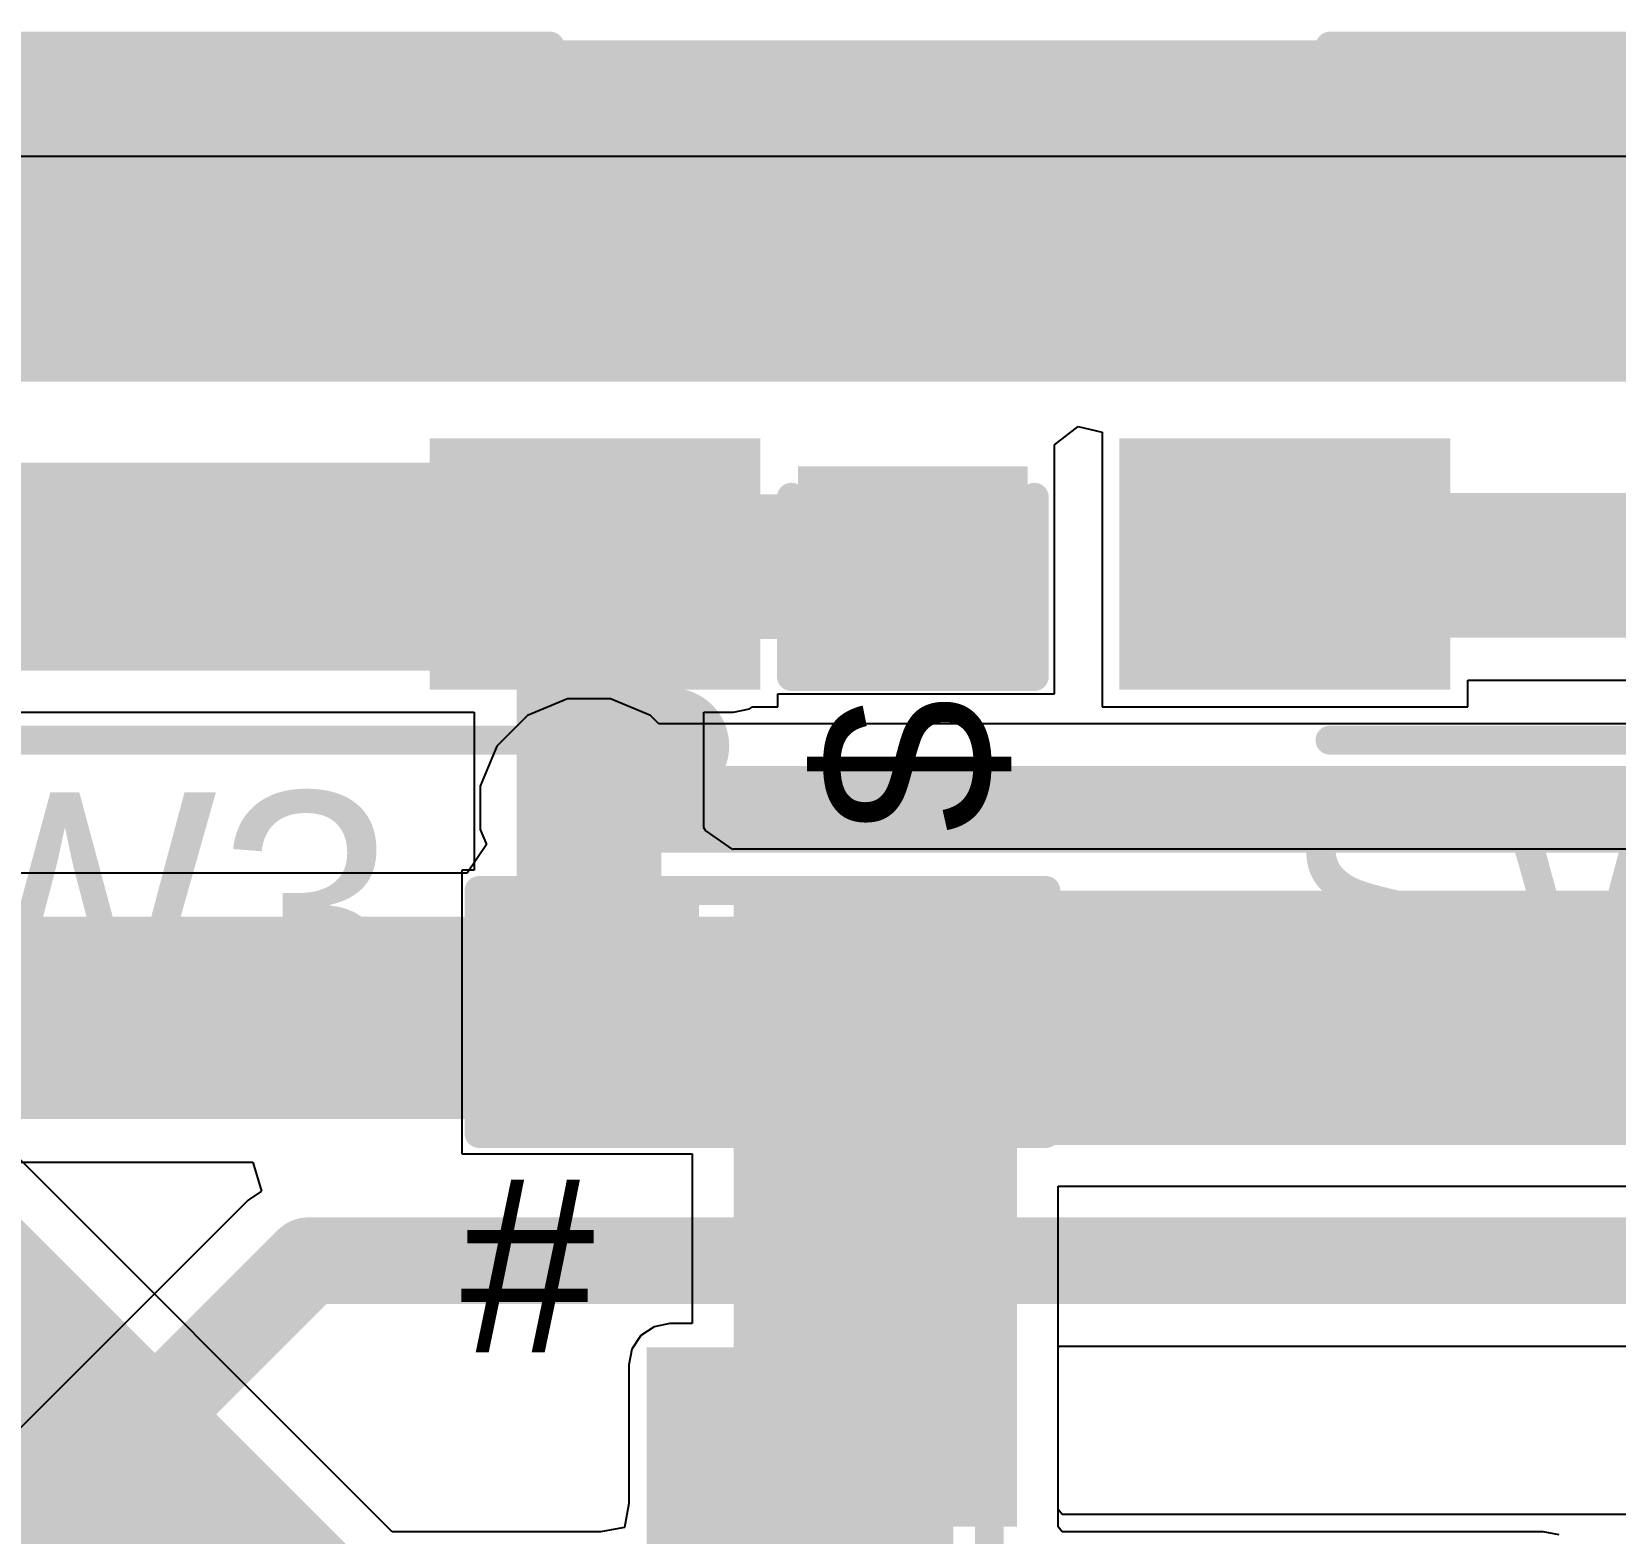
# Model space of a CAD drawing. Header units: millimetres. Extents: x -0.2 to 56.7, y -0.4 to 21.4.
# Drawn here: x 7.33 to 14.29, y 13.2 to 19.8 of the extents above; entities that cross this region are included whole.
import ezdxf

# ---------------------------------------------------------------- set-up
doc = ezdxf.new("R2010")
doc.units = ezdxf.units.MM
for name, color, linetype in [('BottomLayer', 5, 'Continuous'), ('TopLayer', 1, 'Continuous'), ('TopOverlay', 2, 'Continuous'), ('TopPaste', 8, 'Continuous'), ('TopSolder', 216, 'Continuous'), ('ViaHoleLayer', 16, 'Continuous')]:
    doc.layers.add(name, color=color, linetype=linetype)
doc.styles.add('Arial', font='', dxfattribs={"height": 0.2})
doc.styles.get('Arial').set_extended_font_data('Arial')

# ---------------------------------------------------------------- blocks, each defined once
blk = doc.blocks.new('TS_1185EC_C_D_B_5')
at = {"layer": 'TopLayer'}
for points in [[(-2.54999998, 1.20000141), (-1.29999994, 1.20000141), (-1.29999994, 0.30000067), (-2.54999998, 0.30000067)], [(1.29999994, 1.20000141), (2.54999998, 1.20000141), (2.54999998, 0.30000067), (1.29999994, 0.30000067)], [(-2.54999998, -0.29999813), (-1.29999994, -0.29999813), (-1.29999994, -1.19999887), (-2.54999998, -1.19999887)], [(1.29999994, -0.29999813), (2.54999998, -0.29999813), (2.54999998, -1.19999887), (1.29999994, -1.19999887)]]:
    blk.add_hatch(color=1, dxfattribs=at).paths.add_polyline_path(points)
at = {"layer": 'TopPaste'}
for points in [[(-2.54999998, 1.20000141), (-1.29999994, 1.20000141), (-1.29999994, 0.30000067), (-2.54999998, 0.30000067)], [(1.29999994, 1.20000141), (2.54999998, 1.20000141), (2.54999998, 0.30000067), (1.29999994, 0.30000067)], [(-2.54999998, -0.29999813), (-1.29999994, -0.29999813), (-1.29999994, -1.19999887), (-2.54999998, -1.19999887)], [(1.29999994, -0.29999813), (2.54999998, -0.29999813), (2.54999998, -1.19999887), (1.29999994, -1.19999887)]]:
    blk.add_hatch(color=8, dxfattribs=at).paths.add_polyline_path(points)
at = {"layer": 'TopSolder'}
for points in [[(-2.65159998, 1.30160141), (-1.19839994, 1.30160141), (-1.19839994, 0.19840067), (-2.65159998, 0.19840067)], [(1.19839994, 1.30160141), (2.65159998, 1.30160141), (2.65159998, 0.19840067), (1.19839994, 0.19840067)], [(-2.65159998, -0.19839813), (-1.19839994, -0.19839813), (-1.19839994, -1.30159887), (-2.65159998, -1.30159887)], [(1.19839994, -0.19839813), (2.65159998, -0.19839813), (2.65159998, -1.30159887), (1.19839994, -1.30159887)]]:
    blk.add_hatch(color=216, dxfattribs=at).paths.add_polyline_path(points)
at = {"layer": 'TopOverlay'}
for points, const_width in [([(-2.1336, 1.5494, 1), (-2.3876, 1.5494, 1)], 0.254), ([(-2.4511, 1.5494, 1), (-2.3241, 1.5494, 1)], 0.127), ([(-2.1971, 1.5494, 1), (-2.0701, 1.5494, 1)], 0.127), ([(-1.75895, 1.524, 1), (-1.69545, 1.524, 1)], 0.0635), ([(1.69545, 1.524, 1), (1.75895, 1.524, 1)], 0.0635), ([(-1.75895, -1.52399746, 1), (-1.69545, -1.52399746, 1)], 0.0635), ([(1.69545, -1.52399746, 1), (1.75895, -1.52399746, 1)], 0.0635)]:
    blk.add_lwpolyline(points, format="xyb", close=True, dxfattribs=dict(at, const_width=const_width))
at = {"layer": 'TopOverlay', "const_width": 0.127}
for points in [[(1.7272, 1.524), (-1.7272, 1.524)], [(1.7272, -1.52399746), (-1.7272, -1.52399746)]]:
    blk.add_lwpolyline(points, dxfattribs=at)
blk = doc.blocks.new('TS_1185EC_C_D_B_6')
at = {"layer": 'TopLayer'}
for points in [[(-2.54999998, 1.20000141), (-1.29999994, 1.20000141), (-1.29999994, 0.30000067), (-2.54999998, 0.30000067)], [(1.29999994, 1.20000141), (2.54999998, 1.20000141), (2.54999998, 0.30000067), (1.29999994, 0.30000067)], [(-2.54999998, -0.29999813), (-1.29999994, -0.29999813), (-1.29999994, -1.19999887), (-2.54999998, -1.19999887)], [(1.29999994, -0.29999813), (2.54999998, -0.29999813), (2.54999998, -1.19999887), (1.29999994, -1.19999887)]]:
    blk.add_hatch(color=1, dxfattribs=at).paths.add_polyline_path(points)
at = {"layer": 'TopPaste'}
for points in [[(-2.54999998, 1.20000141), (-1.29999994, 1.20000141), (-1.29999994, 0.30000067), (-2.54999998, 0.30000067)], [(1.29999994, 1.20000141), (2.54999998, 1.20000141), (2.54999998, 0.30000067), (1.29999994, 0.30000067)], [(-2.54999998, -0.29999813), (-1.29999994, -0.29999813), (-1.29999994, -1.19999887), (-2.54999998, -1.19999887)], [(1.29999994, -0.29999813), (2.54999998, -0.29999813), (2.54999998, -1.19999887), (1.29999994, -1.19999887)]]:
    blk.add_hatch(color=8, dxfattribs=at).paths.add_polyline_path(points)
at = {"layer": 'TopSolder'}
for points in [[(-2.65159998, 1.30160141), (-1.19839994, 1.30160141), (-1.19839994, 0.19840067), (-2.65159998, 0.19840067)], [(1.19839994, 1.30160141), (2.65159998, 1.30160141), (2.65159998, 0.19840067), (1.19839994, 0.19840067)], [(-2.65159998, -0.19839813), (-1.19839994, -0.19839813), (-1.19839994, -1.30159887), (-2.65159998, -1.30159887)], [(1.19839994, -0.19839813), (2.65159998, -0.19839813), (2.65159998, -1.30159887), (1.19839994, -1.30159887)]]:
    blk.add_hatch(color=216, dxfattribs=at).paths.add_polyline_path(points)
at = {"layer": 'TopOverlay'}
for points, const_width in [([(-2.1336, 1.5494, 1), (-2.3876, 1.5494, 1)], 0.254), ([(-2.4511, 1.5494, 1), (-2.3241, 1.5494, 1)], 0.127), ([(-2.1971, 1.5494, 1), (-2.0701, 1.5494, 1)], 0.127), ([(-1.75895, 1.524, 1), (-1.69545, 1.524, 1)], 0.0635), ([(1.69545, 1.524, 1), (1.75895, 1.524, 1)], 0.0635), ([(-1.75895, -1.52399746, 1), (-1.69545, -1.52399746, 1)], 0.0635), ([(1.69545, -1.52399746, 1), (1.75895, -1.52399746, 1)], 0.0635)]:
    blk.add_lwpolyline(points, format="xyb", close=True, dxfattribs=dict(at, const_width=const_width))
at = {"layer": 'TopOverlay', "const_width": 0.127}
for points in [[(1.7272, 1.524), (-1.7272, 1.524)], [(1.7272, -1.52399746), (-1.7272, -1.52399746)]]:
    blk.add_lwpolyline(points, dxfattribs=at)
blk = doc.blocks.new('RES_0603_11')
at = {"layer": 'TopLayer'}
for points in [[(-0.3809999999999999, 0.4445), (-0.3809999999999999, -0.4445), (-1.143, -0.4445), (-1.143, 0.4445)], [(1.143, 0.4445), (1.143, -0.4445), (0.3809999999999999, -0.4445), (0.3809999999999999, 0.4445)]]:
    blk.add_hatch(color=1, dxfattribs=at).paths.add_polyline_path(points)
at = {"layer": 'TopPaste'}
for points in [[(-0.3809999999999999, 0.4445), (-0.3809999999999999, -0.4445), (-1.143, -0.4445), (-1.143, 0.4445)], [(1.143, 0.4445), (1.143, -0.4445), (0.3809999999999999, -0.4445), (0.3809999999999999, 0.4445)]]:
    blk.add_hatch(color=8, dxfattribs=at).paths.add_polyline_path(points)
at = {"layer": 'TopSolder'}
for points in [[(-0.2794, 0.5460999999999999), (-0.2794, -0.5460999999999999), (-1.2446, -0.5460999999999999), (-1.2446, 0.5460999999999999)], [(1.2446, 0.5460999999999999), (1.2446, -0.5460999999999999), (0.2794, -0.5460999999999999), (0.2794, 0.5460999999999999)]]:
    blk.add_hatch(color=216, dxfattribs=at).paths.add_polyline_path(points)
at = {"layer": 'TopOverlay', "const_width": 0.127}
for points in [[(-1.2446, 0.5334), (-1.2446, -0.5334)], [(1.2446, 0.5334), (-1.2446, 0.5334)], [(1.2446, 0.5334), (1.2446, -0.5334)], [(1.2446, -0.5334), (-1.2446, -0.5334)]]:
    blk.add_lwpolyline(points, dxfattribs=at)
at = {"layer": 'TopOverlay', "const_width": 0.0635}
for points in [[(-1.27635, 0.5334, 1), (-1.21285, 0.5334, 1)], [(-1.27635, 0.5334, 1), (-1.21285, 0.5334, 1)], [(1.21285, 0.5334, 1), (1.27635, 0.5334, 1)], [(1.21285, 0.5334, 1), (1.27635, 0.5334, 1)], [(-1.27635, -0.5334, 1), (-1.21285, -0.5334, 1)], [(-1.27635, -0.5334, 1), (-1.21285, -0.5334, 1)], [(1.21285, -0.5334, 1), (1.27635, -0.5334, 1)], [(1.21285, -0.5334, 1), (1.27635, -0.5334, 1)]]:
    blk.add_lwpolyline(points, format="xyb", close=True, dxfattribs=at)
blk = doc.blocks.new('C__0603_19')
at = {"layer": 'TopLayer'}
for points in [[(-0.3809999999999999, 0.4445), (-0.3809999999999999, -0.4445), (-1.143, -0.4445), (-1.143, 0.4445)], [(1.143, 0.4445), (1.143, -0.4445), (0.3809999999999999, -0.4445), (0.3809999999999999, 0.4445)]]:
    blk.add_hatch(color=1, dxfattribs=at).paths.add_polyline_path(points)
at = {"layer": 'TopPaste'}
for points in [[(-0.3809999999999999, 0.4445), (-0.3809999999999999, -0.4445), (-1.143, -0.4445), (-1.143, 0.4445)], [(1.143, 0.4445), (1.143, -0.4445), (0.3809999999999999, -0.4445), (0.3809999999999999, 0.4445)]]:
    blk.add_hatch(color=8, dxfattribs=at).paths.add_polyline_path(points)
at = {"layer": 'TopSolder'}
for points in [[(-0.3210001199999999, 0.50449988), (-0.3210001199999999, -0.50449988), (-1.20299988, -0.50449988), (-1.20299988, 0.50449988)], [(1.20299988, 0.50449988), (1.20299988, -0.50449988), (0.3210001199999999, -0.50449988), (0.3210001199999999, 0.50449988)]]:
    blk.add_hatch(color=216, dxfattribs=at).paths.add_polyline_path(points)
at = {"layer": 'TopOverlay', "const_width": 0.127}
for points in [[(-1.2446, 0.5334), (-1.2446, -0.5334)], [(-1.2446, 0.5334), (-0.4571999999999999, 0.5334)], [(0.4571999999999999, 0.5334), (1.2446, 0.5334)], [(1.2446, 0.5334), (1.2446, -0.5334)], [(-1.2446, -0.5334), (-0.4571999999999999, -0.5334)], [(0.4571999999999999, -0.5334), (1.2446, -0.5334)]]:
    blk.add_lwpolyline(points, dxfattribs=at)
at = {"layer": 'TopOverlay', "const_width": 0.0635}
for points in [[(-1.27635, 0.5334, 1), (-1.21285, 0.5334, 1)], [(-1.27635, 0.5334, 1), (-1.21285, 0.5334, 1)], [(-0.4889499999999999, 0.5334, 1), (-0.42545, 0.5334, 1)], [(0.42545, 0.5334, 1), (0.4889499999999999, 0.5334, 1)], [(1.21285, 0.5334, 1), (1.27635, 0.5334, 1)], [(1.21285, 0.5334, 1), (1.27635, 0.5334, 1)], [(-1.27635, -0.5334, 1), (-1.21285, -0.5334, 1)], [(-1.27635, -0.5334, 1), (-1.21285, -0.5334, 1)], [(-0.4889499999999999, -0.5334, 1), (-0.42545, -0.5334, 1)], [(0.42545, -0.5334, 1), (0.4889499999999999, -0.5334, 1)], [(1.21285, -0.5334, 1), (1.27635, -0.5334, 1)], [(1.21285, -0.5334, 1), (1.27635, -0.5334, 1)]]:
    blk.add_lwpolyline(points, format="xyb", close=True, dxfattribs=at)

msp = doc.modelspace()

# ---------------------------------------------------------------- hatches: boundary and pattern name
at = {"layer": 'BottomLayer'}
h = msp.add_hatch(color=5, dxfattribs=at)
edge = h.paths.add_edge_path()
edge.add_arc((9.779, 16.3908994), 0.2999994, 0, 360)
for points in [[(11.3792, 10.0584), (11.3792, 14.0208), (10.033, 14.0208), (10.033, 10.0584)], [(10.1346, 13.3096), (11.6586, 13.3096), (11.6586, 14.0208), (10.1346, 14.0208)]]:
    msp.add_hatch(color=5, dxfattribs=at).paths.add_polyline_path(points)
h = msp.add_hatch(color=5, dxfattribs=at)
edge = h.paths.add_edge_path()
edge.add_arc((10.4980994, 13.6192006), 0.2999994, 0, 360)
h = msp.add_hatch(color=5, dxfattribs=at)
edge = h.paths.add_edge_path()
edge.add_arc((11.2776, 13.6192006), 0.2999994, 0, 360)
at = {"layer": 'TopLayer'}
for points in [[(0.4064, 18.2626), (26.1874, 18.2626), (26.1874, 19.7612), (0.4064, 19.7612)], [(5.308599999999999, 16.9926), (10.414, 16.9926), (10.414, 17.907), (5.308599999999999, 17.907)], [(9.78699846, 12.08240154), (5.01650254, 16.85289746), (3.46710254, 15.30349746), (8.23759846, 10.53300154)], [(10.414, 13.2588), (11.6586, 13.2588), (11.6586, 16.0274), (10.414, 16.0274)], [(10.541, 14.9098), (17.018, 14.9098), (17.018, 16.0274), (10.541, 16.0274)], [(10.1346, 13.2334), (11.6586, 13.2334), (11.6586, 13.9446), (10.1346, 13.9446)]]:
    msp.add_hatch(color=1, dxfattribs=at).paths.add_polyline_path(points)
h = msp.add_hatch(color=1, dxfattribs=at)
edge = h.paths.add_edge_path()
edge.add_arc((9.779, 16.3908994), 0.2999994, 0, 360)
h = msp.add_hatch(color=1, dxfattribs=at)
edge = h.paths.add_edge_path()
edge.add_arc((10.4980994, 13.6192006), 0.2999994, 0, 360)
h = msp.add_hatch(color=1, dxfattribs=at)
edge = h.paths.add_edge_path()
edge.add_arc((11.2776, 13.6192006), 0.2999994, 0, 360)
at = {"layer": 'ViaHoleLayer'}
h = msp.add_hatch(color=16, dxfattribs=at)
edge = h.paths.add_edge_path()
edge.add_arc((9.779, 16.3908994), 0.1499997, 0, 360)
h = msp.add_hatch(color=16, dxfattribs=at)
edge = h.paths.add_edge_path()
edge.add_arc((10.4980994, 13.6192006), 0.1499997, 0, 360)
h = msp.add_hatch(color=16, dxfattribs=at)
edge = h.paths.add_edge_path()
edge.add_arc((11.2776, 13.6192006), 0.1499997, 0, 360)

# ---------------------------------------------------------------- linework, layer by layer
at = {"layer": 'BottomLayer'}
for p, q in [((3.89869426, 19.2532), (53.94822585999999, 19.2532)), ((9.68396082, 16.8686988), (9.50834776, 16.79595828)), ((9.87403918, 16.8686988), (9.68396082, 16.8686988)), ((10.04965224, 16.79595828), (9.87403918, 16.8686988)), ((9.50834776, 16.79595828), (9.37394112, 16.66155164)), ((10.08631968, 16.75929084), (10.04965224, 16.79595828)), ((18.81877872, 16.75929084), (10.08631968, 16.75929084)), ((9.37394112, 16.66155164), (9.3012006, 16.48593858)), ((9.3012006, 16.48593858), (9.3012006, 16.29586022)), ((9.3012006, 16.29586022), (9.3284421, 16.23009454)), ((9.3284421, 16.23009454), (9.243580699999999, 16.103092)), ((9.243580699999999, 16.103092), (6.731, 16.103092)), ((6.99381634, 14.834108), (8.302576740000001, 14.834108)), ((8.302576740000001, 14.834108), (8.34110346, 14.707108)), ((8.34110346, 14.707108), (8.28157094, 14.66732906)), ((8.28157094, 14.66732906), (3.24333108, 9.6290892)), ((11.83988234, 14.02079746), (11.84438322, 14.02628386)), ((11.83988234, 13.30960254), (11.83988234, 14.02079746)), ((11.84438322, 14.02628386), (23.14400502, 14.02628386)), ((11.85787062, 13.28768234), (11.83988234, 13.30960254)), ((19.4818, 13.28768234), (11.85787062, 13.28768234))]:
    msp.add_line(p, q, dxfattribs=at)
for points, const_width in [([(9.779, 16.3908994), (9.7861247, 16.3837747)], 0.3809999999999999), ([(9.7861247, 16.3837747), (19.1189737, 16.3837747)], 0.3809999999999999), ([(6.731, 15.4686), (15.5702, 15.4686)], 0.889), ([(2.7178, 8.5725), (8.5471, 14.4018)], 0.3809999999999999), ([(8.5471, 14.4018), (23.4442, 14.4018)], 0.3809999999999999)]:
    msp.add_lwpolyline(points, dxfattribs=dict(at, const_width=const_width))
at = {"layer": 'BottomLayer', "const_width": 0.1905}
for points in [[(9.683749999999998, 16.3908994, 1), (9.874249999999998, 16.3908994, 1)], [(9.6908747, 16.3837747, 1), (9.8813747, 16.3837747, 1)], [(9.6908747, 16.3837747, 1), (9.8813747, 16.3837747, 1)], [(8.451849999999999, 14.4018, 1), (8.642349999999999, 14.4018, 1)], [(8.451849999999999, 14.4018, 1), (8.642349999999999, 14.4018, 1)]]:
    msp.add_lwpolyline(points, format="xyb", close=True, dxfattribs=at)
at = {"layer": 'TopLayer'}
for p, q in [((11.8237, 17.98467828), (11.92726342, 18.06518104)), ((11.92726342, 18.06518104), (12.03277502, 18.04052272)), ((12.03277502, 18.04052272), (12.03277502, 16.83399986)), ((11.8237, 16.891), (11.8237, 17.98467828)), ((13.63837506, 16.83399986), (13.63837506, 16.95079668)), ((13.63837506, 16.95079668), (15.88277494, 16.95079668)), ((10.48337248, 16.82511748), (10.49666684, 16.83399986)), ((10.49666684, 16.83399986), (10.60814998, 16.83399986)), ((10.60814998, 16.83399986), (10.60814998, 16.891)), ((10.60814998, 16.891), (11.8237, 16.891)), ((12.03277502, 16.83399986), (13.63837506, 16.83399986)), ((5.48038782, 16.81131766), (9.2739972, 16.81131766)), ((9.2739972, 16.81131766), (9.2739972, 16.1163)), ((10.2840028, 16.3024566), (10.2840028, 16.81131766)), ((10.2840028, 16.81131766), (10.414, 16.81131766)), ((10.414, 16.81131766), (10.48337248, 16.82511748)), ((8.91429002, 13.21148234), (5.43178492, 16.6939849)), ((10.2904163, 16.2910774), (10.2840028, 16.3024566)), ((10.41100534, 16.20808544), (10.2904163, 16.2910774)), ((10.414, 16.20868234), (10.41100534, 16.20808544)), ((17.018, 16.20868234), (10.414, 16.20868234)), ((9.2739972, 16.1163), (9.220199999999998, 16.1163)), ((9.220199999999998, 16.1163), (9.220199999999998, 14.8717)), ((9.220199999999998, 14.8717), (10.23271766, 14.8717)), ((10.23271766, 14.8717), (10.23271766, 14.12588234)), ((11.83988234, 13.9446), (11.83988234, 14.72851766)), ((11.83988234, 14.72851766), (17.018, 14.72851766)), ((10.1346, 14.12588234), (10.06522752, 14.11208252)), ((10.23271766, 14.12588234), (10.1346, 14.12588234)), ((10.00641382, 14.07278618), (9.967117479999999, 14.01397248)), ((10.06522752, 14.11208252), (10.00641382, 14.07278618)), ((9.967117479999999, 14.01397248), (9.95331766, 13.9446)), ((9.95331766, 13.9446), (9.95331766, 13.33547498)), ((11.83988234, 13.23340254), (11.83988234, 13.9446)), ((9.95331766, 13.33547498), (9.93469184, 13.23010816)), ((9.93469184, 13.23010816), (9.829325019999999, 13.21148234)), ((11.85787062, 13.21148234), (11.83988234, 13.23340254)), ((9.829325019999999, 13.21148234), (8.91429002, 13.21148234)), ((13.97, 13.21148234), (11.85787062, 13.21148234)), ((14.03937248, 13.19768252), (13.97, 13.21148234))]:
    msp.add_line(p, q, dxfattribs=at)
at = {"layer": 'TopLayer', "const_width": 0.635}
for points in [[(13.2969, 18.8347985), (16.444976, 18.8347985)], [(8.70020104, 17.46179896), (8.737599999999999, 17.4244)], [(8.737599999999999, 17.4244), (9.742550999999999, 17.4244)], [(9.742550999999999, 17.4244), (9.779949959999998, 17.46179896)], [(9.779, 17.399), (9.8298, 17.4498)], [(9.8298, 17.4498), (11.2014, 17.4498)], [(12.8016, 17.4244), (12.83299948, 17.45579948)], [(12.83299948, 17.45579948), (18.07880052, 17.45579948)], [(9.779, 15.494), (9.779, 17.399)], [(11.303, 15.4305), (11.303, 15.494)], [(11.1506, 15.1765), (11.4427, 15.4686)], [(11.1506, 14.5796), (11.1506, 15.1765)], [(11.0236, 13.8732006), (11.0236, 14.0208)]]:
    msp.add_lwpolyline(points, dxfattribs=at)
at = {"layer": 'TopLayer', "const_width": 0.3175}
for points in [[(13.13815, 18.8347985, 1), (13.45565, 18.8347985, 1)], [(8.54145104, 17.46179896, 1), (8.85895104, 17.46179896, 1)], [(8.57885, 17.4244, 1), (8.89635, 17.4244, 1)], [(8.57885, 17.4244, 1), (8.89635, 17.4244, 1)], [(9.583801, 17.4244, 1), (9.901301, 17.4244, 1)], [(9.583801, 17.4244, 1), (9.901301, 17.4244, 1)], [(9.62119996, 17.46179896, 1), (9.93869996, 17.46179896, 1)], [(9.67105, 17.4498, 1), (9.988549999999998, 17.4498, 1)], [(9.67105, 17.4498, 1), (9.988549999999998, 17.4498, 1)], [(11.04265, 17.4498, 1), (11.36015, 17.4498, 1)], [(12.64285, 17.4244, 1), (12.96035, 17.4244, 1)], [(12.67424948, 17.45579948, 1), (12.99174948, 17.45579948, 1)], [(12.67424948, 17.45579948, 1), (12.99174948, 17.45579948, 1)], [(9.620249999999999, 17.399, 1), (9.93775, 17.399, 1)], [(9.620249999999999, 17.399, 1), (9.93775, 17.399, 1)], [(9.620249999999999, 15.494, 1), (9.93775, 15.494, 1)], [(11.14425, 15.494, 1), (11.46175, 15.494, 1)], [(11.14425, 15.4305, 1), (11.46175, 15.4305, 1)], [(11.28395, 15.4686, 1), (11.60145, 15.4686, 1)], [(10.99185, 15.1765, 1), (11.30935, 15.1765, 1)], [(10.99185, 15.1765, 1), (11.30935, 15.1765, 1)], [(10.99185, 14.5796, 1), (11.30935, 14.5796, 1)], [(10.86485, 14.0208, 1), (11.18235, 14.0208, 1)], [(10.86485, 13.8732006, 1), (11.18235, 13.8732006, 1)]]:
    msp.add_lwpolyline(points, format="xyb", close=True, dxfattribs=at)

# ---------------------------------------------------------------- block references
for name, p, rotation in [('TS_1185EC_C_D_B_6', (7.88035, 18.2118), 180), ('TS_1185EC_C_D_B_5', (14.760575, 18.2118), 180), ('C__0603_19', (11.2014, 18.2118), 90), ('RES_0603_11', (10.541, 15.494), 180)]:
    msp.add_blockref(name, p, dxfattribs=dict(rotation=rotation))

# ---------------------------------------------------------------- texts
at = {"layer": 'TopOverlay', "style": 'Arial'}
for s, rotation, p in [('$', 90, (11.557, 16.2814)), ('#', 180, (9.8044, 14.7574))]:
    msp.add_text(s, height=0.7619999999999999, rotation=rotation, dxfattribs=at).set_placement(p)
for s, p in [('SW3', (5.85937106, 15.4433651)), ('SW4', (12.81897106, 15.4433651)), ('C1', (10.0924868, 12.9033651))]:
    msp.add_text(s, height=1.016, dxfattribs=at).set_placement(p)

doc.saveas('drawing.dxf')
